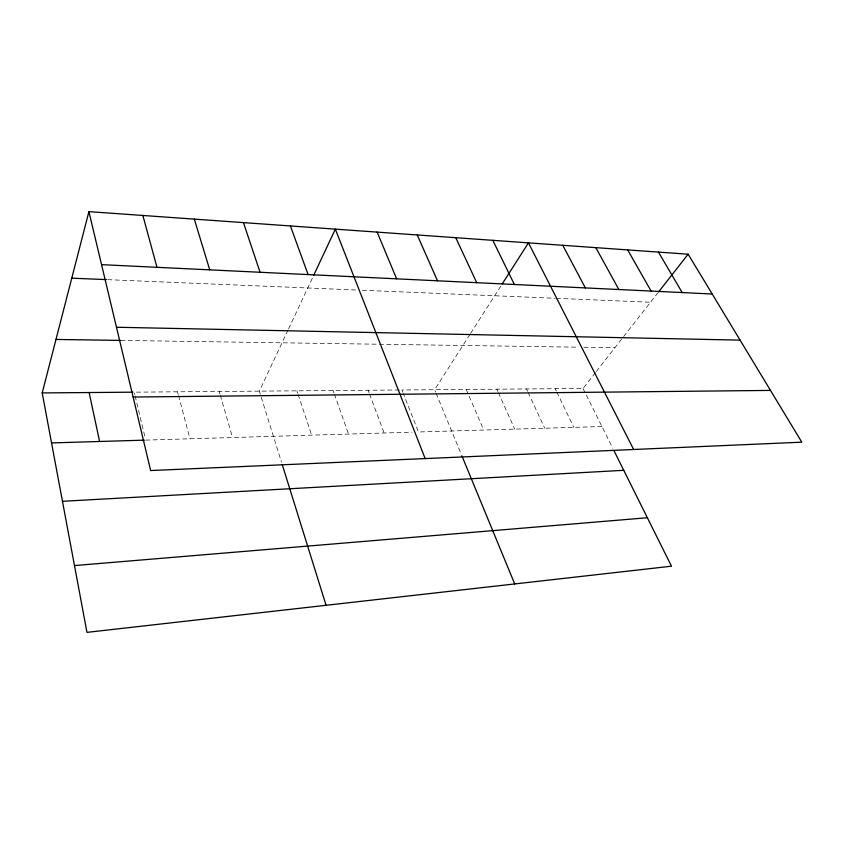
<?xml version="1.0" encoding="UTF-8"?>
<svg xmlns="http://www.w3.org/2000/svg" width="844" height="844" viewBox="0 0 844 844"><rect width="100%" height="100%" fill="white"/><g stroke="black" fill="none" stroke-linecap="round" stroke-linejoin="round"><path stroke-width="0.63" stroke-dasharray="4.22 3.17" d="M288.026 330.015L259.351 391.141L281.485 462.153M288.574 328.854L313.124 276.516M469.929 334.435L434.607 389.696L435.609 392.122M470.635 333.327L500.851 286.063M402.873 392.365L401.923 389.97L583.004 388.483L595.516 372.499M596.297 371.497L622.83 337.611M623.621 336.598L657.719 293.037M145.706 440.114L412.104 432.17M601.941 426.515L418.455 431.98L403.337 393.568M399.328 389.991L134.207 392.165L134.818 394.686M120.692 340.406L578.805 347.2M583.911 347.274L614.907 347.739M107.758 279.67L357.086 290.03M362.255 290.252L555.12 298.27M556.407 298.322L650.524 302.236M583.004 388.483L612.712 448.143M555.173 388.704L556.301 391.046M556.871 392.217L573.793 427.349M526.466 388.947L527.574 391.321M528.122 392.513L544.739 428.214M496.831 389.189L497.886 391.532M498.403 392.713L514.724 429.111M466.226 389.443L483.707 430.039M436.116 393.346L461.351 454.547M368.121 390.244L369.028 392.692M369.493 393.905L384.115 433.004M333.127 390.529L333.981 392.945M334.414 394.159L348.54 434.069M296.898 390.825L297.721 393.293M298.132 394.528L311.668 435.166M219.218 391.468L219.946 393.958M220.305 395.203L232.511 437.519M177.535 391.806L178.211 394.348M178.548 395.614L189.974 438.796M135.114 395.952L145.4 438.848"/><path stroke-width="1.27" d="M613.873 450.474L671.486 566.197L86.964 632.367L42.2 392.924L88.915 211.633L688.124 254.202L801.8 442.172L150.643 470.541L88.915 211.633M313.662 275.366L335.342 229.146L425.165 458.577M502.222 283.911L528.46 242.861L633.654 449.493M658.52 292.013L688.124 254.202M74.483 565.575L647.359 517.741M62.467 501.304L623.748 470.308M51.547 442.921L144.387 440.146M133.12 397.039L770.498 390.413M42.2 392.924L132.919 392.175M55.978 339.446L120.692 340.406M116.483 327.25L740.082 340.121M71.772 278.172L106.471 279.607M101.554 264.647L712.199 294.007M658.447 252.092L682.205 292.573M627.693 249.908L651.104 291.074M595.832 247.651L618.842 289.524M562.769 245.298L585.346 287.909M492.822 240.329L514.365 284.502M455.781 237.702L476.712 282.687M417.252 234.959L437.498 280.799M377.141 232.111L396.627 278.837M461.847 455.749L514.713 583.942M290.41 225.949L308.102 274.585M243.441 222.616L260.068 272.274M282.234 464.569L326.079 605.296M194.31 219.123L209.745 269.848M142.858 215.463L156.973 267.316M89.126 392.534L99.603 441.486"/></g></svg>
